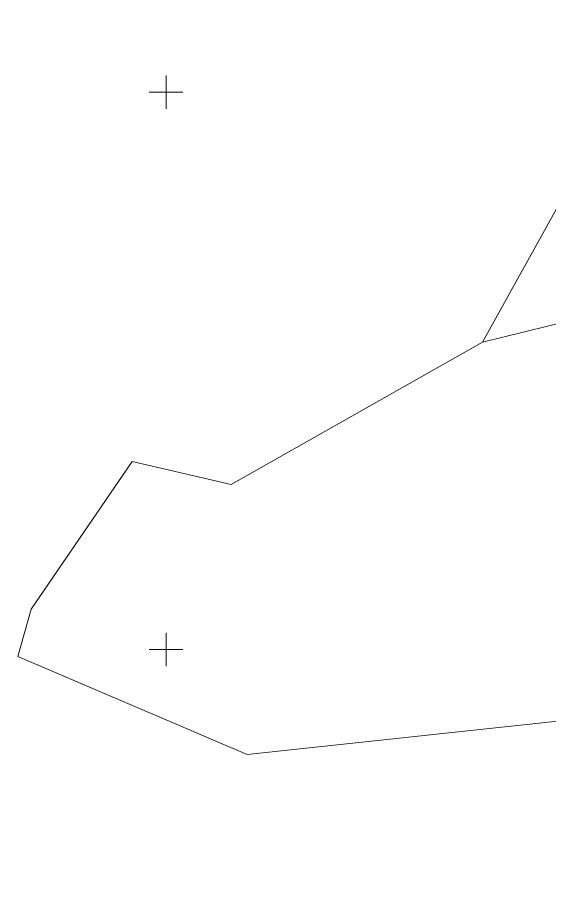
# Model space of a CAD drawing. Header units: metres. Extents: x 532779 to 534237, y 1863578 to 1865294.
# Drawn here: x 533346.7 to 533537.6, y 1864508.5 to 1864826.7 of the extents above; entities that cross this region are included whole.
import ezdxf

# ---------------------------------------------------------------- set-up
doc = ezdxf.new("R2010")
doc.units = ezdxf.units.M
doc.header["$LTSCALE"] = 1.4
doc.layers.add('10', color=7, linetype='Continuous', lineweight=13)
doc.layers.add('63', color=7, linetype='Continuous', lineweight=13)

msp = doc.modelspace()

# ---------------------------------------------------------------- linework, layer by layer
at = {"layer": '10'}
msp.add_line((533576.38, 1864725.77), (533513.7, 1864710.31), dxfattribs=at)
for points in [[(533513.7, 1864710.31), (533544.47, 1864765.67), (533567.39, 1864795.48), (533584.32, 1864826.69), (533610.2, 1864812.03)], [(533791.65, 1864508.97), (533724.37, 1864508.53), (533675.91, 1864522.27), (533672.67, 1864536.01), (533604.01, 1864540.86), (533546.26, 1864574.82), (533429.13, 1864562.29), (533346.74, 1864597.45), (533351.59, 1864614.43), (533387.87, 1864667.42), (533423.43, 1864659.21), (533513.7, 1864710.31)]]:
    msp.add_lwpolyline(points, dxfattribs=at)
at = {"layer": '63'}
for p, q in [((533400, 1864794), (533400, 1864806)), ((533394, 1864800), (533406, 1864800)), ((533400, 1864594), (533400, 1864606)), ((533394, 1864600), (533406, 1864600))]:
    msp.add_line(p, q, dxfattribs=at)

doc.saveas('drawing.dxf')
